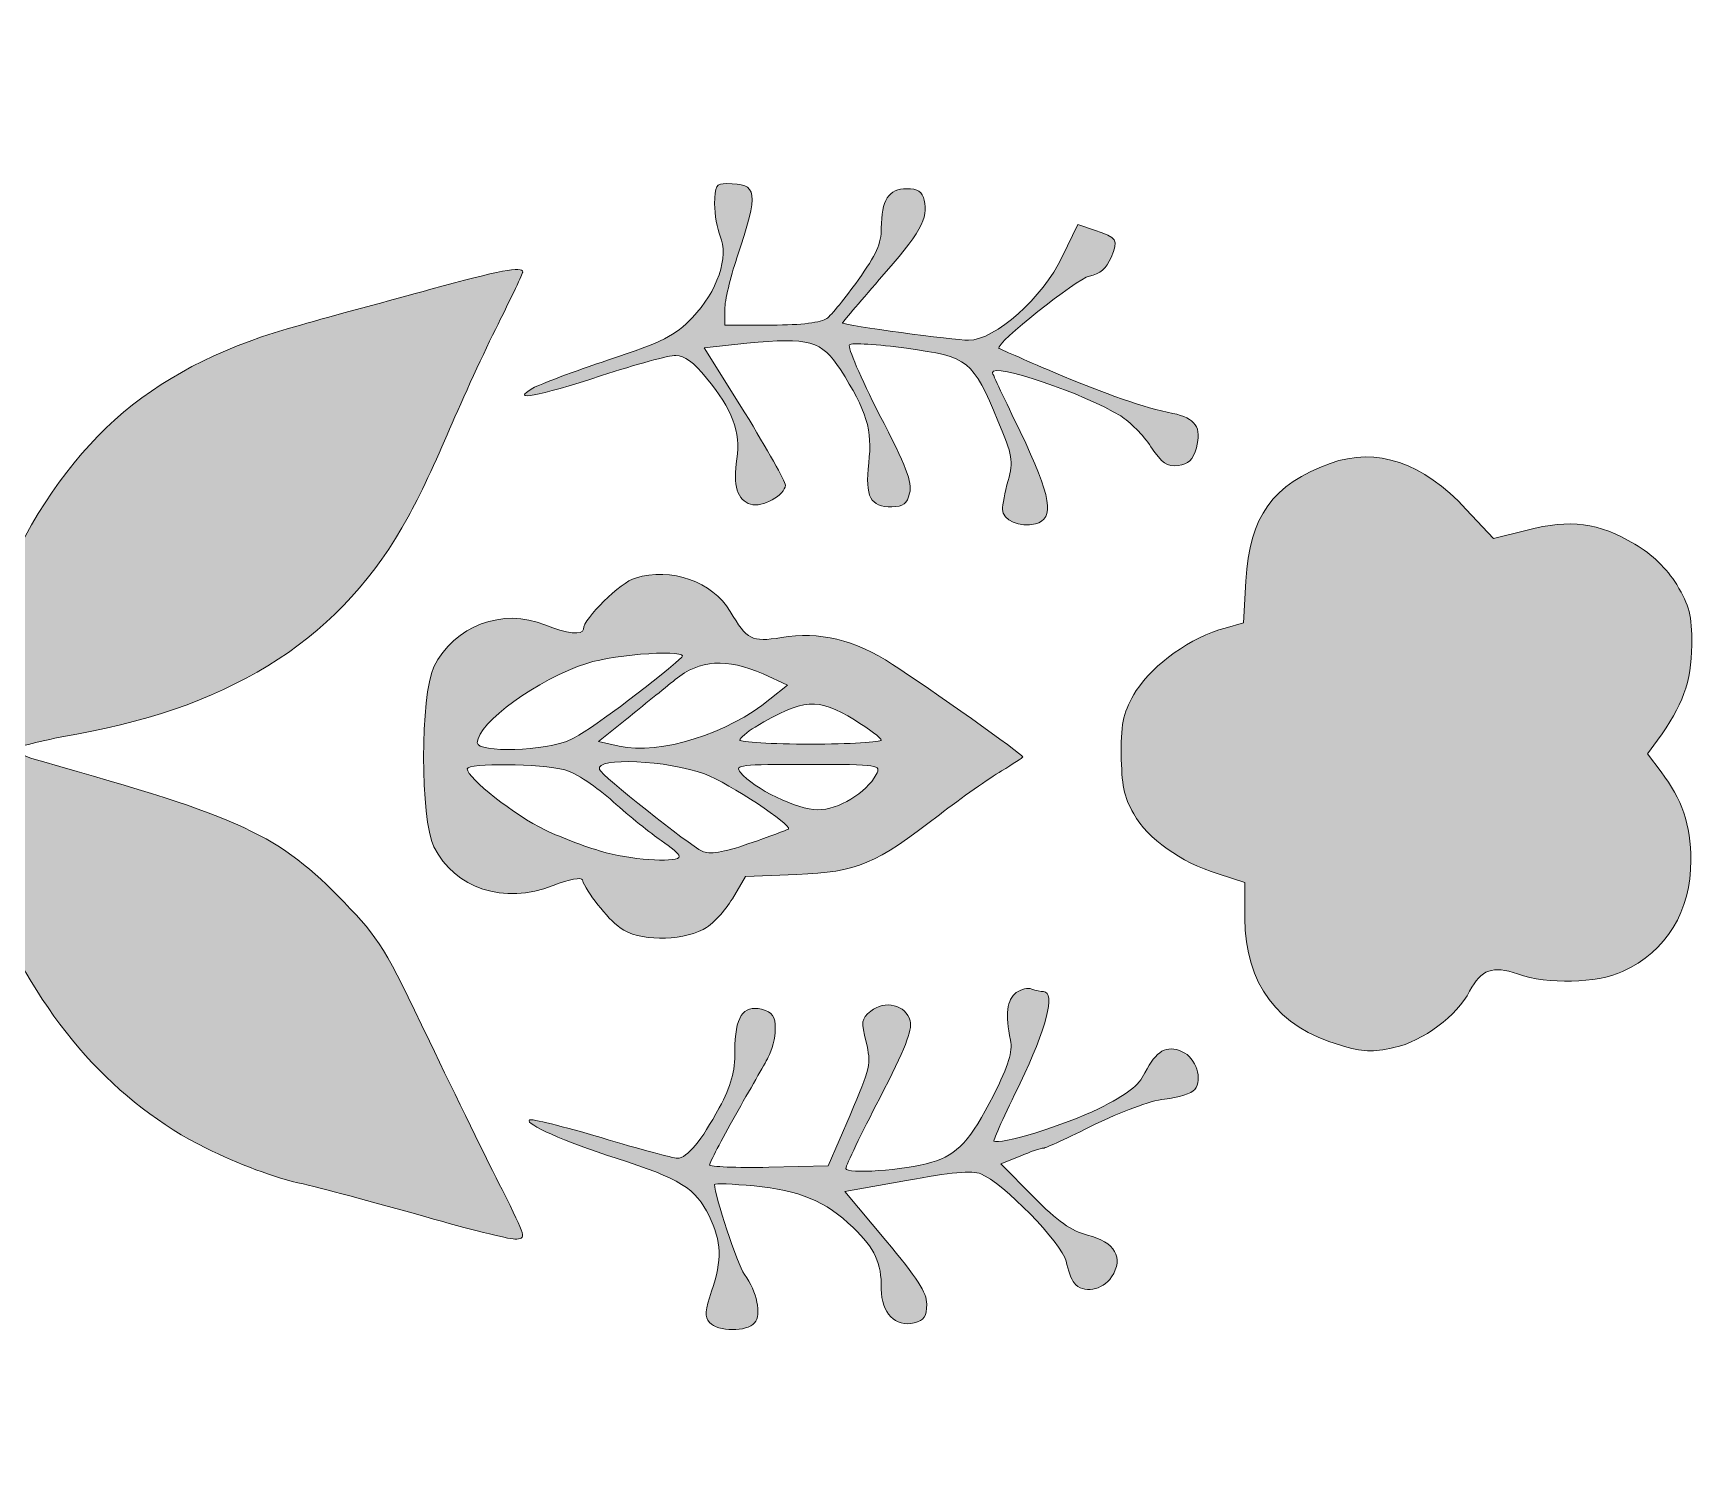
# Model space of a CAD drawing. Header units: millimetres. Extents: x 129 to 548, y 84 to 295.
# Drawn here: x 456.11 to 494.66, y 83.79 to 117.23 of the extents above; entities that cross this region are included whole.
import ezdxf

# ---------------------------------------------------------------- set-up
doc = ezdxf.new("R2010")
doc.units = ezdxf.units.MM
doc.header["$MEASUREMENT"] = 0
doc.layers.add('Layer 1', color=7, linetype='Continuous', lineweight=0)

# ---------------------------------------------------------------- blocks, each defined once
blk = doc.blocks.new('Block_0')
at = {"layer": 'Layer 1', "true_color": 0x000000, "transparency": 33554687}
h = blk.add_hatch(color=18, dxfattribs=at)
h.dxf.hatch_style = 2
edge = h.paths.add_edge_path()
edge.add_spline(control_points=[(447.873, 117.14), (447.814, 116.871), (447.391, 112.082), (447.344, 110.967), (447.25, 109.312), (447.462, 108.044), (448.002, 106.847), (448.413, 105.943), (448.882, 105.297), (450.337, 103.595), (450.948, 102.879), (451.382, 102.281), (451.312, 102.257), (451.23, 102.234), (450.654, 102.457), (450.009, 102.75), (448.131, 103.607), (447.274, 103.807), (445.419, 103.818), (443.412, 103.818), (442.919, 103.678), (439.668, 102.128), (438.342, 101.494), (437.015, 100.884), (436.71, 100.767), (436.393, 100.649), (436.147, 100.52), (436.147, 100.473), (436.147, 100.379), (441.969, 97.75), (442.767, 97.492), (444.962, 96.776), (447.415, 97.034), (450.15, 98.267), (450.725, 98.525), (451.206, 98.713), (451.23, 98.689), (451.253, 98.666), (450.819, 98.137), (450.279, 97.504), (449.046, 96.072), (448.682, 95.532), (448.178, 94.452), (447.274, 92.55), (447.145, 91.083), (447.52, 87.175), (447.661, 85.778), (447.767, 84.534), (447.767, 84.416), (447.779, 83.794), (448.002, 83.959), (450.279, 86.259), (452.873, 88.865), (453.389, 89.487), (453.929, 90.672), (454.692, 92.327), (454.903, 94.111), (454.657, 96.952), (454.539, 98.278), (454.61, 98.255), (455.267, 96.741), (456.347, 94.241), (458.037, 92.351), (460.127, 91.318), (460.854, 90.954), (461.735, 90.625), (462.38, 90.485), (462.967, 90.344), (464.246, 90.003), (465.232, 89.722), (466.207, 89.44), (467.146, 89.205), (467.298, 89.205), (467.58, 89.205), (467.568, 89.229), (467.005, 90.355), (466.688, 90.978), (465.925, 92.539), (465.315, 93.806), (464.293, 95.954), (464.153, 96.189), (463.331, 97.034), (461.84, 98.595), (460.948, 99.006), (456.3, 100.309), (455.889, 100.415), (455.655, 100.544), (455.713, 100.602), (455.772, 100.661), (456.406, 100.814), (457.122, 100.943), (460.843, 101.612), (463.319, 103.232), (464.822, 105.99), (465.056, 106.412), (465.491, 107.328), (465.784, 108.032), (466.089, 108.736), (466.594, 109.84), (466.911, 110.474), (467.228, 111.107), (467.486, 111.647), (467.486, 111.683), (467.486, 111.823), (466.934, 111.718), (465.35, 111.283), (464.422, 111.025), (463.061, 110.661), (462.321, 110.45), (458.965, 109.535), (456.993, 107.88), (455.478, 104.675), (455.15, 103.983), (454.833, 103.408), (454.786, 103.408), (454.727, 103.408), (454.692, 104.382), (454.692, 105.591), (454.692, 108.185), (454.551, 108.995), (453.8, 110.521), (453.413, 111.319), (453.014, 111.882), (452.239, 112.751), (451.147, 113.971), (447.896, 117.234), (447.873, 117.14)], knot_values=[0, 0, 0, 0, 1, 1, 1, 2, 2, 2, 3, 3, 3, 4, 4, 4, 5, 5, 5, 6, 6, 6, 7, 7, 7, 8, 8, 8, 9, 9, 9, 10, 10, 10, 11, 11, 11, 12, 12, 12, 13, 13, 13, 14, 14, 14, 15, 15, 15, 16, 16, 16, 17, 17, 17, 18, 18, 18, 19, 19, 19, 20, 20, 20, 21, 21, 21, 22, 22, 22, 23, 23, 23, 24, 24, 24, 25, 25, 25, 26, 26, 26, 27, 27, 27, 28, 28, 28, 29, 29, 29, 30, 30, 30, 31, 31, 31, 32, 32, 32, 33, 33, 33, 34, 34, 34, 35, 35, 35, 36, 36, 36, 37, 37, 37, 38, 38, 38, 39, 39, 39, 40, 40, 40, 41, 41, 41, 42, 42, 42, 42], degree=3, periodic=0)
h = blk.add_hatch(color=18, dxfattribs=at)
h.dxf.hatch_style = 2
edge = h.paths.add_edge_path()
edge.add_spline(control_points=[(471.946, 113.267), (471.946, 113.021), (472.005, 112.68), (472.075, 112.516), (472.287, 112.058), (472.005, 111.213), (471.43, 110.626), (471.019, 110.192), (470.749, 110.063), (469.481, 109.64), (468.671, 109.37), (467.885, 109.077), (467.721, 108.983), (467.169, 108.666), (467.815, 108.783), (469.317, 109.276), (470.115, 109.535), (470.89, 109.746), (471.042, 109.746), (471.242, 109.746), (471.465, 109.582), (471.758, 109.218), (472.357, 108.49), (472.557, 107.962), (472.463, 107.34), (472.369, 106.718), (472.474, 106.377), (472.78, 106.283), (473.05, 106.201), (473.589, 106.495), (473.589, 106.729), (473.589, 106.811), (473.167, 107.563), (472.65, 108.408), (472.65, 108.408), (471.7, 109.922), (471.7, 109.922), (471.7, 109.922), (472.697, 110.028), (472.697, 110.028), (474.141, 110.168), (474.435, 110.086), (474.869, 109.417), (475.479, 108.455), (475.62, 108.009), (475.526, 107.246), (475.444, 106.448), (475.561, 106.225), (476.066, 106.225), (476.336, 106.225), (476.418, 106.295), (476.477, 106.542), (476.547, 106.788), (476.395, 107.175), (475.773, 108.373), (475.338, 109.218), (475.033, 109.945), (475.08, 109.992), (475.127, 110.039), (475.726, 110.004), (476.407, 109.91), (477.85, 109.711), (477.944, 109.64), (478.531, 108.22), (478.871, 107.41), (478.895, 107.293), (478.766, 106.835), (478.695, 106.565), (478.637, 106.26), (478.637, 106.166), (478.637, 105.919), (479.047, 105.732), (479.4, 105.826), (479.857, 105.943), (479.775, 106.459), (479.047, 107.973), (478.695, 108.701), (478.402, 109.323), (478.402, 109.347), (478.402, 109.582), (480.55, 108.854), (481.383, 108.337), (481.594, 108.208), (481.911, 107.891), (482.087, 107.621), (482.346, 107.234), (482.463, 107.152), (482.721, 107.187), (482.956, 107.211), (483.062, 107.316), (483.144, 107.598), (483.273, 108.067), (483.12, 108.29), (482.592, 108.396), (481.935, 108.525), (481.066, 108.83), (479.81, 109.359), (479.13, 109.652), (478.566, 109.898), (478.554, 109.91), (478.449, 110.004), (480.374, 111.53), (480.655, 111.589), (480.902, 111.636), (481.055, 111.765), (481.16, 112.023), (481.336, 112.434), (481.313, 112.481), (480.773, 112.657), (480.773, 112.657), (480.386, 112.786), (480.386, 112.786), (480.386, 112.786), (480.022, 112.035), (480.022, 112.035), (479.576, 111.084), (478.461, 110.098), (477.85, 110.098), (477.522, 110.098), (474.975, 110.438), (474.916, 110.497), (474.904, 110.497), (475.291, 110.955), (475.773, 111.506), (476.723, 112.586), (476.923, 112.938), (476.817, 113.349), (476.77, 113.549), (476.676, 113.619), (476.407, 113.619), (475.996, 113.619), (475.82, 113.349), (475.82, 112.704), (475.82, 112.34), (475.702, 112.082), (475.28, 111.495), (474.986, 111.084), (474.658, 110.673), (474.552, 110.603), (474.435, 110.509), (473.965, 110.45), (473.273, 110.45), (473.273, 110.45), (472.181, 110.45), (472.181, 110.45), (472.181, 110.45), (472.181, 110.814), (472.181, 110.814), (472.181, 111.014), (472.31, 111.553), (472.463, 112.011), (472.979, 113.572), (472.956, 113.737), (472.228, 113.737), (471.981, 113.737), (471.946, 113.69), (471.946, 113.267)], knot_values=[0, 0, 0, 0, 1, 1, 1, 2, 2, 2, 3, 3, 3, 4, 4, 4, 5, 5, 5, 6, 6, 6, 7, 7, 7, 8, 8, 8, 9, 9, 9, 10, 10, 10, 11, 11, 11, 12, 12, 12, 13, 13, 13, 14, 14, 14, 15, 15, 15, 16, 16, 16, 17, 17, 17, 18, 18, 18, 19, 19, 19, 20, 20, 20, 21, 21, 21, 22, 22, 22, 23, 23, 23, 24, 24, 24, 25, 25, 25, 26, 26, 26, 27, 27, 27, 28, 28, 28, 29, 29, 29, 30, 30, 30, 31, 31, 31, 32, 32, 32, 33, 33, 33, 34, 34, 34, 35, 35, 35, 36, 36, 36, 37, 37, 37, 38, 38, 38, 39, 39, 39, 40, 40, 40, 41, 41, 41, 42, 42, 42, 43, 43, 43, 44, 44, 44, 45, 45, 45, 46, 46, 46, 47, 47, 47, 48, 48, 48, 49, 49, 49, 50, 50, 50, 51, 51, 51, 52, 52, 52, 52], degree=3, periodic=0)
h = blk.add_hatch(color=18, dxfattribs=at)
h.dxf.hatch_style = 2
edge = h.paths.add_edge_path()
edge.add_spline(control_points=[(486.254, 107.234), (484.916, 106.753), (484.376, 106.002), (484.294, 104.499), (484.294, 104.499), (484.235, 103.525), (484.235, 103.525), (484.235, 103.525), (483.813, 103.408), (483.813, 103.408), (483.026, 103.196), (482.134, 102.562), (481.747, 101.952), (481.442, 101.447), (481.395, 101.271), (481.395, 100.485), (481.407, 99.757), (481.454, 99.499), (481.688, 99.088), (482.017, 98.501), (482.768, 97.973), (483.649, 97.691), (483.649, 97.691), (484.271, 97.492), (484.271, 97.492), (484.271, 97.492), (484.271, 96.659), (484.271, 96.659), (484.271, 95.144), (485.034, 94.123), (486.489, 93.712), (487.017, 93.548), (487.228, 93.548), (487.733, 93.654), (488.414, 93.806), (489.2, 94.393), (489.494, 94.968), (489.764, 95.473), (490.034, 95.567), (490.609, 95.367), (491.313, 95.121), (492.44, 95.144), (493.05, 95.426), (494.06, 95.884), (494.647, 96.835), (494.635, 98.008), (494.635, 98.842), (494.435, 99.429), (493.942, 100.062), (493.942, 100.062), (493.625, 100.485), (493.625, 100.485), (493.625, 100.485), (493.86, 100.802), (493.86, 100.802), (494.447, 101.6), (494.647, 102.152), (494.658, 103.009), (494.658, 103.725), (494.611, 103.912), (494.306, 104.417), (494.071, 104.793), (493.743, 105.121), (493.332, 105.356), (492.499, 105.861), (491.83, 105.943), (490.832, 105.685), (490.832, 105.685), (490.046, 105.485), (490.046, 105.485), (490.046, 105.485), (489.412, 106.166), (489.412, 106.166), (488.414, 107.257), (487.334, 107.621), (486.254, 107.234)], knot_values=[0, 0, 0, 0, 1, 1, 1, 2, 2, 2, 3, 3, 3, 4, 4, 4, 5, 5, 5, 6, 6, 6, 7, 7, 7, 8, 8, 8, 9, 9, 9, 10, 10, 10, 11, 11, 11, 12, 12, 12, 13, 13, 13, 14, 14, 14, 15, 15, 15, 16, 16, 16, 17, 17, 17, 18, 18, 18, 19, 19, 19, 20, 20, 20, 21, 21, 21, 22, 22, 22, 23, 23, 23, 24, 24, 24, 25, 25, 25, 25], degree=3, periodic=0)
h = blk.add_hatch(color=18, dxfattribs=at)
h.dxf.hatch_style = 2
edge = h.paths.add_edge_path()
edge.add_spline(control_points=[(475.702, 100.004), (475.468, 99.569), (474.822, 99.182), (474.341, 99.182), (473.871, 99.182), (472.85, 99.675), (472.545, 100.051), (472.404, 100.227), (472.545, 100.238), (474.106, 100.238), (475.784, 100.238), (475.82, 100.227), (475.702, 100.004)], knot_values=[0, 0, 0, 0, 1, 1, 1, 2, 2, 2, 3, 3, 3, 4, 4, 4, 4], degree=3, periodic=0)
edge = h.paths.add_edge_path()
edge.add_spline(control_points=[(468.46, 100.109), (468.707, 100.051), (469.211, 99.71), (469.587, 99.37), (469.974, 99.029), (470.467, 98.63), (470.702, 98.466), (470.937, 98.314), (471.125, 98.149), (471.125, 98.102), (471.125, 97.95), (470.15, 97.997), (469.423, 98.184), (469.035, 98.29), (468.402, 98.525), (468.002, 98.713), (467.298, 99.053), (466.195, 99.922), (466.195, 100.133), (466.195, 100.274), (467.909, 100.262), (468.46, 100.109)], knot_values=[0, 0, 0, 0, 1, 1, 1, 2, 2, 2, 3, 3, 3, 4, 4, 4, 5, 5, 5, 6, 6, 6, 7, 7, 7, 7], degree=3, periodic=0)
edge = h.paths.add_edge_path()
edge.add_spline(control_points=[(471.711, 100.015), (472.298, 99.792), (473.754, 98.83), (473.66, 98.736), (473.625, 98.713), (473.214, 98.56), (472.744, 98.396), (472.134, 98.184), (471.829, 98.137), (471.653, 98.22), (471.359, 98.36), (469.317, 99.98), (469.27, 100.121), (469.164, 100.415), (470.866, 100.332), (471.711, 100.015)], knot_values=[0, 0, 0, 0, 1, 1, 1, 2, 2, 2, 3, 3, 3, 4, 4, 4, 5, 5, 5, 5], degree=3, periodic=0)
edge = h.paths.add_edge_path()
edge.add_spline(control_points=[(475.198, 101.271), (475.538, 101.06), (475.82, 100.849), (475.82, 100.802), (475.82, 100.755), (475.08, 100.708), (474.176, 100.708), (473.273, 100.708), (472.533, 100.755), (472.533, 100.802), (472.533, 100.849), (472.697, 100.99), (472.885, 101.107), (474.024, 101.776), (474.329, 101.8), (475.198, 101.271)], knot_values=[0, 0, 0, 0, 1, 1, 1, 2, 2, 2, 3, 3, 3, 4, 4, 4, 5, 5, 5, 5], degree=3, periodic=0)
edge = h.paths.add_edge_path()
edge.add_spline(control_points=[(473.073, 102.339), (473.073, 102.339), (473.636, 102.081), (473.636, 102.081), (473.636, 102.081), (473.226, 101.753), (473.226, 101.753), (472.275, 100.954), (470.667, 100.45), (469.728, 100.661), (469.728, 100.661), (469.247, 100.767), (469.247, 100.767), (469.247, 100.767), (469.904, 101.295), (469.904, 101.295), (470.256, 101.588), (470.772, 101.999), (471.031, 102.21), (471.594, 102.668), (472.228, 102.715), (473.073, 102.339)], knot_values=[0, 0, 0, 0, 1, 1, 1, 2, 2, 2, 3, 3, 3, 4, 4, 4, 5, 5, 5, 6, 6, 6, 7, 7, 7, 7], degree=3, periodic=0)
edge = h.paths.add_edge_path()
edge.add_spline(control_points=[(471.183, 102.727), (470.444, 102.07), (468.977, 100.978), (468.601, 100.814), (468.026, 100.544), (466.43, 100.497), (466.43, 100.743), (466.43, 101.201), (467.838, 102.222), (468.977, 102.586), (469.657, 102.809), (471.395, 102.915), (471.183, 102.727)], knot_values=[0, 0, 0, 0, 1, 1, 1, 2, 2, 2, 3, 3, 3, 4, 4, 4, 4], degree=3, periodic=0)
edge = h.paths.add_edge_path()
edge.add_spline(control_points=[(470.103, 104.57), (469.763, 104.476), (468.894, 103.619), (468.894, 103.384), (468.894, 103.232), (468.495, 103.278), (468.002, 103.478), (467.028, 103.889), (465.89, 103.455), (465.42, 102.504), (465.103, 101.835), (465.103, 98.971), (465.42, 98.325), (465.901, 97.351), (467.052, 96.975), (468.19, 97.421), (468.578, 97.574), (468.848, 97.621), (468.871, 97.551), (468.965, 97.281), (469.446, 96.659), (469.751, 96.435), (470.162, 96.13), (471.136, 96.119), (471.676, 96.4), (471.888, 96.506), (472.193, 96.835), (472.357, 97.116), (472.357, 97.116), (472.662, 97.633), (472.662, 97.633), (472.662, 97.633), (473.859, 97.68), (473.859, 97.68), (475.268, 97.738), (475.679, 97.914), (477.169, 99.065), (477.686, 99.464), (478.331, 99.922), (478.613, 100.086), (478.883, 100.25), (479.106, 100.391), (479.106, 100.415), (479.106, 100.473), (476.935, 102.011), (476.078, 102.562), (475.198, 103.138), (474.376, 103.337), (473.496, 103.185), (472.803, 103.079), (472.697, 103.126), (472.31, 103.795), (471.888, 104.487), (470.937, 104.828), (470.103, 104.57)], knot_values=[0, 0, 0, 0, 1, 1, 1, 2, 2, 2, 3, 3, 3, 4, 4, 4, 5, 5, 5, 6, 6, 6, 7, 7, 7, 8, 8, 8, 9, 9, 9, 10, 10, 10, 11, 11, 11, 12, 12, 12, 13, 13, 13, 14, 14, 14, 15, 15, 15, 16, 16, 16, 17, 17, 17, 18, 18, 18, 18], degree=3, periodic=0)
h = blk.add_hatch(color=18, dxfattribs=at)
h.dxf.hatch_style = 2
edge = h.paths.add_edge_path()
edge.add_spline(control_points=[(478.954, 94.933), (478.742, 94.769), (478.695, 94.428), (478.824, 93.83), (478.871, 93.548), (478.789, 93.266), (478.425, 92.539), (477.897, 91.506), (477.592, 91.165), (476.993, 90.989), (476.348, 90.801), (474.998, 90.708), (474.998, 90.848), (474.998, 90.919), (475.35, 91.647), (475.784, 92.48), (476.371, 93.63), (476.547, 94.053), (476.489, 94.276), (476.395, 94.651), (475.902, 94.769), (475.573, 94.499), (475.35, 94.323), (475.35, 94.252), (475.468, 93.783), (475.585, 93.278), (475.573, 93.196), (475.092, 92.081), (475.092, 92.081), (474.587, 90.907), (474.587, 90.907), (474.587, 90.907), (473.202, 90.872), (473.202, 90.872), (472.451, 90.86), (471.829, 90.884), (471.829, 90.931), (471.829, 90.978), (472.099, 91.506), (472.427, 92.081), (472.756, 92.668), (473.108, 93.266), (473.19, 93.431), (473.284, 93.595), (473.355, 93.888), (473.355, 94.088), (473.355, 94.393), (473.296, 94.475), (473.038, 94.546), (472.604, 94.651), (472.416, 94.37), (472.416, 93.572), (472.416, 93.09), (472.334, 92.773), (472.052, 92.257), (471.641, 91.494), (471.312, 91.083), (471.078, 91.083), (470.996, 91.083), (470.197, 91.294), (469.305, 91.564), (468.425, 91.823), (467.674, 92.01), (467.639, 91.975), (467.533, 91.881), (468.448, 91.471), (469.657, 91.083), (471.136, 90.614), (471.512, 90.379), (471.817, 89.745), (472.111, 89.146), (472.122, 88.724), (471.876, 87.996), (471.723, 87.55), (471.711, 87.398), (471.829, 87.268), (472.017, 87.045), (472.697, 87.045), (472.874, 87.257), (473.038, 87.456), (472.932, 87.973), (472.639, 88.384), (472.474, 88.607), (471.946, 90.215), (471.946, 90.473), (471.946, 90.508), (472.357, 90.485), (472.862, 90.438), (473.906, 90.344), (474.528, 90.086), (475.162, 89.475), (475.679, 88.97), (475.82, 88.665), (475.82, 88.043), (475.82, 87.48), (476.148, 87.151), (476.583, 87.257), (476.817, 87.315), (476.876, 87.409), (476.876, 87.691), (476.876, 87.961), (476.653, 88.301), (475.925, 89.17), (475.925, 89.17), (474.975, 90.309), (474.975, 90.309), (474.975, 90.309), (476.407, 90.567), (476.407, 90.567), (477.428, 90.755), (477.932, 90.801), (478.132, 90.719), (478.637, 90.532), (480.022, 89.1), (480.116, 88.689), (480.151, 88.489), (480.245, 88.254), (480.303, 88.184), (480.503, 87.926), (480.961, 88.008), (481.172, 88.325), (481.465, 88.771), (481.254, 89.135), (480.609, 89.299), (480.233, 89.393), (479.916, 89.616), (479.353, 90.191), (479.353, 90.191), (478.601, 90.954), (478.601, 90.954), (478.601, 90.954), (479.047, 91.13), (479.047, 91.13), (479.282, 91.236), (479.529, 91.318), (479.587, 91.318), (479.646, 91.318), (480.174, 91.564), (480.761, 91.858), (481.383, 92.163), (482.064, 92.421), (482.404, 92.456), (482.721, 92.492), (483.038, 92.597), (483.109, 92.679), (483.296, 92.914), (483.132, 93.419), (482.815, 93.56), (482.451, 93.724), (482.205, 93.583), (481.947, 93.067), (481.794, 92.762), (481.548, 92.574), (480.867, 92.233), (480.116, 91.858), (478.543, 91.377), (478.437, 91.482), (478.414, 91.494), (478.695, 92.104), (479.047, 92.832), (479.646, 94.065), (479.881, 94.957), (479.587, 94.957), (479.529, 94.957), (479.411, 94.98), (479.317, 95.015), (479.235, 95.05), (479.071, 95.015), (478.954, 94.933)], knot_values=[0, 0, 0, 0, 1, 1, 1, 2, 2, 2, 3, 3, 3, 4, 4, 4, 5, 5, 5, 6, 6, 6, 7, 7, 7, 8, 8, 8, 9, 9, 9, 10, 10, 10, 11, 11, 11, 12, 12, 12, 13, 13, 13, 14, 14, 14, 15, 15, 15, 16, 16, 16, 17, 17, 17, 18, 18, 18, 19, 19, 19, 20, 20, 20, 21, 21, 21, 22, 22, 22, 23, 23, 23, 24, 24, 24, 25, 25, 25, 26, 26, 26, 27, 27, 27, 28, 28, 28, 29, 29, 29, 30, 30, 30, 31, 31, 31, 32, 32, 32, 33, 33, 33, 34, 34, 34, 35, 35, 35, 36, 36, 36, 37, 37, 37, 38, 38, 38, 39, 39, 39, 40, 40, 40, 41, 41, 41, 42, 42, 42, 43, 43, 43, 44, 44, 44, 45, 45, 45, 46, 46, 46, 47, 47, 47, 48, 48, 48, 49, 49, 49, 50, 50, 50, 51, 51, 51, 52, 52, 52, 53, 53, 53, 54, 54, 54, 55, 55, 55, 56, 56, 56, 56], degree=3, periodic=0)
at = {"layer": 'Layer 1'}
for points, knots in [([(447.873, 117.14), (447.814, 116.871), (447.391, 112.082), (447.344, 110.967), (447.25, 109.312), (447.462, 108.044), (448.002, 106.847), (448.413, 105.943), (448.882, 105.297), (450.337, 103.595), (450.948, 102.879), (451.382, 102.281), (451.312, 102.257), (451.23, 102.234), (450.654, 102.457), (450.009, 102.75), (448.131, 103.607), (447.274, 103.807), (445.419, 103.818), (443.412, 103.818), (442.919, 103.678), (439.668, 102.128), (438.342, 101.494), (437.015, 100.884), (436.71, 100.767), (436.393, 100.649), (436.147, 100.52), (436.147, 100.473), (436.147, 100.379), (441.969, 97.75), (442.767, 97.492), (444.962, 96.776), (447.415, 97.034), (450.15, 98.267), (450.725, 98.525), (451.206, 98.713), (451.23, 98.689), (451.253, 98.666), (450.819, 98.137), (450.279, 97.504), (449.046, 96.072), (448.682, 95.532), (448.178, 94.452), (447.274, 92.55), (447.145, 91.083), (447.52, 87.175), (447.661, 85.778), (447.767, 84.534), (447.767, 84.416), (447.779, 83.794), (448.002, 83.959), (450.279, 86.259), (452.873, 88.865), (453.389, 89.487), (453.929, 90.672), (454.692, 92.327), (454.903, 94.111), (454.657, 96.952), (454.539, 98.278), (454.61, 98.255), (455.267, 96.741), (456.347, 94.241), (458.037, 92.351), (460.127, 91.318), (460.854, 90.954), (461.735, 90.625), (462.38, 90.485), (462.967, 90.344), (464.246, 90.003), (465.232, 89.722), (466.207, 89.44), (467.146, 89.205), (467.298, 89.205), (467.58, 89.205), (467.568, 89.229), (467.005, 90.355), (466.688, 90.978), (465.925, 92.539), (465.315, 93.806), (464.293, 95.954), (464.153, 96.189), (463.331, 97.034), (461.84, 98.595), (460.948, 99.006), (456.3, 100.309), (455.889, 100.415), (455.655, 100.544), (455.713, 100.602), (455.772, 100.661), (456.406, 100.814), (457.122, 100.943), (460.843, 101.612), (463.319, 103.232), (464.822, 105.99), (465.056, 106.412), (465.491, 107.328), (465.784, 108.032), (466.089, 108.736), (466.594, 109.84), (466.911, 110.474), (467.228, 111.107), (467.486, 111.647), (467.486, 111.683), (467.486, 111.823), (466.934, 111.718), (465.35, 111.283), (464.422, 111.025), (463.061, 110.661), (462.321, 110.45), (458.965, 109.535), (456.993, 107.88), (455.478, 104.675), (455.15, 103.983), (454.833, 103.408), (454.786, 103.408), (454.727, 103.408), (454.692, 104.382), (454.692, 105.591), (454.692, 108.185), (454.551, 108.995), (453.8, 110.521), (453.413, 111.319), (453.014, 111.882), (452.239, 112.751), (451.147, 113.971), (447.896, 117.234), (447.873, 117.14)], [0, 0, 0, 0, 1, 1, 1, 2, 2, 2, 3, 3, 3, 4, 4, 4, 5, 5, 5, 6, 6, 6, 7, 7, 7, 8, 8, 8, 9, 9, 9, 10, 10, 10, 11, 11, 11, 12, 12, 12, 13, 13, 13, 14, 14, 14, 15, 15, 15, 16, 16, 16, 17, 17, 17, 18, 18, 18, 19, 19, 19, 20, 20, 20, 21, 21, 21, 22, 22, 22, 23, 23, 23, 24, 24, 24, 25, 25, 25, 26, 26, 26, 27, 27, 27, 28, 28, 28, 29, 29, 29, 30, 30, 30, 31, 31, 31, 32, 32, 32, 33, 33, 33, 34, 34, 34, 35, 35, 35, 36, 36, 36, 37, 37, 37, 38, 38, 38, 39, 39, 39, 40, 40, 40, 41, 41, 41, 42, 42, 42, 42]), ([(471.946, 113.267), (471.946, 113.021), (472.005, 112.68), (472.075, 112.516), (472.287, 112.058), (472.005, 111.213), (471.43, 110.626), (471.019, 110.192), (470.749, 110.063), (469.481, 109.64), (468.671, 109.37), (467.885, 109.077), (467.721, 108.983), (467.169, 108.666), (467.815, 108.783), (469.317, 109.276), (470.115, 109.535), (470.89, 109.746), (471.042, 109.746), (471.242, 109.746), (471.465, 109.582), (471.758, 109.218), (472.357, 108.49), (472.557, 107.962), (472.463, 107.34), (472.369, 106.718), (472.474, 106.377), (472.78, 106.283), (473.05, 106.201), (473.589, 106.495), (473.589, 106.729), (473.589, 106.811), (473.167, 107.563), (472.65, 108.408), (472.65, 108.408), (471.7, 109.922), (471.7, 109.922), (471.7, 109.922), (472.697, 110.028), (472.697, 110.028), (474.141, 110.168), (474.435, 110.086), (474.869, 109.417), (475.479, 108.455), (475.62, 108.009), (475.526, 107.246), (475.444, 106.448), (475.561, 106.225), (476.066, 106.225), (476.336, 106.225), (476.418, 106.295), (476.477, 106.542), (476.547, 106.788), (476.395, 107.175), (475.773, 108.373), (475.338, 109.218), (475.033, 109.945), (475.08, 109.992), (475.127, 110.039), (475.726, 110.004), (476.407, 109.91), (477.85, 109.711), (477.944, 109.64), (478.531, 108.22), (478.871, 107.41), (478.895, 107.293), (478.766, 106.835), (478.695, 106.565), (478.637, 106.26), (478.637, 106.166), (478.637, 105.919), (479.047, 105.732), (479.4, 105.826), (479.857, 105.943), (479.775, 106.459), (479.047, 107.973), (478.695, 108.701), (478.402, 109.323), (478.402, 109.347), (478.402, 109.582), (480.55, 108.854), (481.383, 108.337), (481.594, 108.208), (481.911, 107.891), (482.087, 107.621), (482.346, 107.234), (482.463, 107.152), (482.721, 107.187), (482.956, 107.211), (483.062, 107.316), (483.144, 107.598), (483.273, 108.067), (483.12, 108.29), (482.592, 108.396), (481.935, 108.525), (481.066, 108.83), (479.81, 109.359), (479.13, 109.652), (478.566, 109.898), (478.554, 109.91), (478.449, 110.004), (480.374, 111.53), (480.655, 111.589), (480.902, 111.636), (481.055, 111.765), (481.16, 112.023), (481.336, 112.434), (481.313, 112.481), (480.773, 112.657), (480.773, 112.657), (480.386, 112.786), (480.386, 112.786), (480.386, 112.786), (480.022, 112.035), (480.022, 112.035), (479.576, 111.084), (478.461, 110.098), (477.85, 110.098), (477.522, 110.098), (474.975, 110.438), (474.916, 110.497), (474.904, 110.497), (475.291, 110.955), (475.773, 111.506), (476.723, 112.586), (476.923, 112.938), (476.817, 113.349), (476.77, 113.549), (476.676, 113.619), (476.407, 113.619), (475.996, 113.619), (475.82, 113.349), (475.82, 112.704), (475.82, 112.34), (475.702, 112.082), (475.28, 111.495), (474.986, 111.084), (474.658, 110.673), (474.552, 110.603), (474.435, 110.509), (473.965, 110.45), (473.273, 110.45), (473.273, 110.45), (472.181, 110.45), (472.181, 110.45), (472.181, 110.45), (472.181, 110.814), (472.181, 110.814), (472.181, 111.014), (472.31, 111.553), (472.463, 112.011), (472.979, 113.572), (472.956, 113.737), (472.228, 113.737), (471.981, 113.737), (471.946, 113.69), (471.946, 113.267)], [0, 0, 0, 0, 1, 1, 1, 2, 2, 2, 3, 3, 3, 4, 4, 4, 5, 5, 5, 6, 6, 6, 7, 7, 7, 8, 8, 8, 9, 9, 9, 10, 10, 10, 11, 11, 11, 12, 12, 12, 13, 13, 13, 14, 14, 14, 15, 15, 15, 16, 16, 16, 17, 17, 17, 18, 18, 18, 19, 19, 19, 20, 20, 20, 21, 21, 21, 22, 22, 22, 23, 23, 23, 24, 24, 24, 25, 25, 25, 26, 26, 26, 27, 27, 27, 28, 28, 28, 29, 29, 29, 30, 30, 30, 31, 31, 31, 32, 32, 32, 33, 33, 33, 34, 34, 34, 35, 35, 35, 36, 36, 36, 37, 37, 37, 38, 38, 38, 39, 39, 39, 40, 40, 40, 41, 41, 41, 42, 42, 42, 43, 43, 43, 44, 44, 44, 45, 45, 45, 46, 46, 46, 47, 47, 47, 48, 48, 48, 49, 49, 49, 50, 50, 50, 51, 51, 51, 52, 52, 52, 52]), ([(486.254, 107.234), (484.916, 106.753), (484.376, 106.002), (484.294, 104.499), (484.294, 104.499), (484.235, 103.525), (484.235, 103.525), (484.235, 103.525), (483.813, 103.408), (483.813, 103.408), (483.026, 103.196), (482.134, 102.562), (481.747, 101.952), (481.442, 101.447), (481.395, 101.271), (481.395, 100.485), (481.407, 99.757), (481.454, 99.499), (481.688, 99.088), (482.017, 98.501), (482.768, 97.973), (483.649, 97.691), (483.649, 97.691), (484.271, 97.492), (484.271, 97.492), (484.271, 97.492), (484.271, 96.659), (484.271, 96.659), (484.271, 95.144), (485.034, 94.123), (486.489, 93.712), (487.017, 93.548), (487.228, 93.548), (487.733, 93.654), (488.414, 93.806), (489.2, 94.393), (489.494, 94.968), (489.764, 95.473), (490.034, 95.567), (490.609, 95.367), (491.313, 95.121), (492.44, 95.144), (493.05, 95.426), (494.06, 95.884), (494.647, 96.835), (494.635, 98.008), (494.635, 98.842), (494.435, 99.429), (493.942, 100.062), (493.942, 100.062), (493.625, 100.485), (493.625, 100.485), (493.625, 100.485), (493.86, 100.802), (493.86, 100.802), (494.447, 101.6), (494.647, 102.152), (494.658, 103.009), (494.658, 103.725), (494.611, 103.912), (494.306, 104.417), (494.071, 104.793), (493.743, 105.121), (493.332, 105.356), (492.499, 105.861), (491.83, 105.943), (490.832, 105.685), (490.832, 105.685), (490.046, 105.485), (490.046, 105.485), (490.046, 105.485), (489.412, 106.166), (489.412, 106.166), (488.414, 107.257), (487.334, 107.621), (486.254, 107.234)], [0, 0, 0, 0, 1, 1, 1, 2, 2, 2, 3, 3, 3, 4, 4, 4, 5, 5, 5, 6, 6, 6, 7, 7, 7, 8, 8, 8, 9, 9, 9, 10, 10, 10, 11, 11, 11, 12, 12, 12, 13, 13, 13, 14, 14, 14, 15, 15, 15, 16, 16, 16, 17, 17, 17, 18, 18, 18, 19, 19, 19, 20, 20, 20, 21, 21, 21, 22, 22, 22, 23, 23, 23, 24, 24, 24, 25, 25, 25, 25]), ([(470.103, 104.57), (469.763, 104.476), (468.894, 103.619), (468.894, 103.384), (468.894, 103.232), (468.495, 103.278), (468.002, 103.478), (467.028, 103.889), (465.89, 103.455), (465.42, 102.504), (465.103, 101.835), (465.103, 98.971), (465.42, 98.325), (465.901, 97.351), (467.052, 96.975), (468.19, 97.421), (468.578, 97.574), (468.848, 97.621), (468.871, 97.551), (468.965, 97.281), (469.446, 96.659), (469.751, 96.435), (470.162, 96.13), (471.136, 96.119), (471.676, 96.4), (471.888, 96.506), (472.193, 96.835), (472.357, 97.116), (472.357, 97.116), (472.662, 97.633), (472.662, 97.633), (472.662, 97.633), (473.859, 97.68), (473.859, 97.68), (475.268, 97.738), (475.679, 97.914), (477.169, 99.065), (477.686, 99.464), (478.331, 99.922), (478.613, 100.086), (478.883, 100.25), (479.106, 100.391), (479.106, 100.415), (479.106, 100.473), (476.935, 102.011), (476.078, 102.562), (475.198, 103.138), (474.376, 103.337), (473.496, 103.185), (472.803, 103.079), (472.697, 103.126), (472.31, 103.795), (471.888, 104.487), (470.937, 104.828), (470.103, 104.57)], [0, 0, 0, 0, 1, 1, 1, 2, 2, 2, 3, 3, 3, 4, 4, 4, 5, 5, 5, 6, 6, 6, 7, 7, 7, 8, 8, 8, 9, 9, 9, 10, 10, 10, 11, 11, 11, 12, 12, 12, 13, 13, 13, 14, 14, 14, 15, 15, 15, 16, 16, 16, 17, 17, 17, 18, 18, 18, 18]), ([(471.183, 102.727), (470.444, 102.07), (468.977, 100.978), (468.601, 100.814), (468.026, 100.544), (466.43, 100.497), (466.43, 100.743), (466.43, 101.201), (467.838, 102.222), (468.977, 102.586), (469.657, 102.809), (471.395, 102.915), (471.183, 102.727)], [0, 0, 0, 0, 1, 1, 1, 2, 2, 2, 3, 3, 3, 4, 4, 4, 4]), ([(473.073, 102.339), (473.073, 102.339), (473.636, 102.081), (473.636, 102.081), (473.636, 102.081), (473.226, 101.753), (473.226, 101.753), (472.275, 100.954), (470.667, 100.45), (469.728, 100.661), (469.728, 100.661), (469.247, 100.767), (469.247, 100.767), (469.247, 100.767), (469.904, 101.295), (469.904, 101.295), (470.256, 101.588), (470.772, 101.999), (471.031, 102.21), (471.594, 102.668), (472.228, 102.715), (473.073, 102.339)], [0, 0, 0, 0, 1, 1, 1, 2, 2, 2, 3, 3, 3, 4, 4, 4, 5, 5, 5, 6, 6, 6, 7, 7, 7, 7]), ([(475.198, 101.271), (475.538, 101.06), (475.82, 100.849), (475.82, 100.802), (475.82, 100.755), (475.08, 100.708), (474.176, 100.708), (473.273, 100.708), (472.533, 100.755), (472.533, 100.802), (472.533, 100.849), (472.697, 100.99), (472.885, 101.107), (474.024, 101.776), (474.329, 101.8), (475.198, 101.271)], [0, 0, 0, 0, 1, 1, 1, 2, 2, 2, 3, 3, 3, 4, 4, 4, 5, 5, 5, 5]), ([(468.46, 100.109), (468.707, 100.051), (469.211, 99.71), (469.587, 99.37), (469.974, 99.029), (470.467, 98.63), (470.702, 98.466), (470.937, 98.314), (471.125, 98.149), (471.125, 98.102), (471.125, 97.95), (470.15, 97.997), (469.423, 98.184), (469.035, 98.29), (468.402, 98.525), (468.002, 98.713), (467.298, 99.053), (466.195, 99.922), (466.195, 100.133), (466.195, 100.274), (467.909, 100.262), (468.46, 100.109)], [0, 0, 0, 0, 1, 1, 1, 2, 2, 2, 3, 3, 3, 4, 4, 4, 5, 5, 5, 6, 6, 6, 7, 7, 7, 7]), ([(471.711, 100.015), (472.298, 99.792), (473.754, 98.83), (473.66, 98.736), (473.625, 98.713), (473.214, 98.56), (472.744, 98.396), (472.134, 98.184), (471.829, 98.137), (471.653, 98.22), (471.359, 98.36), (469.317, 99.98), (469.27, 100.121), (469.164, 100.415), (470.866, 100.332), (471.711, 100.015)], [0, 0, 0, 0, 1, 1, 1, 2, 2, 2, 3, 3, 3, 4, 4, 4, 5, 5, 5, 5]), ([(475.702, 100.004), (475.468, 99.569), (474.822, 99.182), (474.341, 99.182), (473.871, 99.182), (472.85, 99.675), (472.545, 100.051), (472.404, 100.227), (472.545, 100.238), (474.106, 100.238), (475.784, 100.238), (475.82, 100.227), (475.702, 100.004)], [0, 0, 0, 0, 1, 1, 1, 2, 2, 2, 3, 3, 3, 4, 4, 4, 4]), ([(478.954, 94.933), (478.742, 94.769), (478.695, 94.428), (478.824, 93.83), (478.871, 93.548), (478.789, 93.266), (478.425, 92.539), (477.897, 91.506), (477.592, 91.165), (476.993, 90.989), (476.348, 90.801), (474.998, 90.708), (474.998, 90.848), (474.998, 90.919), (475.35, 91.647), (475.784, 92.48), (476.371, 93.63), (476.547, 94.053), (476.489, 94.276), (476.395, 94.651), (475.902, 94.769), (475.573, 94.499), (475.35, 94.323), (475.35, 94.252), (475.468, 93.783), (475.585, 93.278), (475.573, 93.196), (475.092, 92.081), (475.092, 92.081), (474.587, 90.907), (474.587, 90.907), (474.587, 90.907), (473.202, 90.872), (473.202, 90.872), (472.451, 90.86), (471.829, 90.884), (471.829, 90.931), (471.829, 90.978), (472.099, 91.506), (472.427, 92.081), (472.756, 92.668), (473.108, 93.266), (473.19, 93.431), (473.284, 93.595), (473.355, 93.888), (473.355, 94.088), (473.355, 94.393), (473.296, 94.475), (473.038, 94.546), (472.604, 94.651), (472.416, 94.37), (472.416, 93.572), (472.416, 93.09), (472.334, 92.773), (472.052, 92.257), (471.641, 91.494), (471.312, 91.083), (471.078, 91.083), (470.996, 91.083), (470.197, 91.294), (469.305, 91.564), (468.425, 91.823), (467.674, 92.01), (467.639, 91.975), (467.533, 91.881), (468.448, 91.471), (469.657, 91.083), (471.136, 90.614), (471.512, 90.379), (471.817, 89.745), (472.111, 89.146), (472.122, 88.724), (471.876, 87.996), (471.723, 87.55), (471.711, 87.398), (471.829, 87.268), (472.017, 87.045), (472.697, 87.045), (472.874, 87.257), (473.038, 87.456), (472.932, 87.973), (472.639, 88.384), (472.474, 88.607), (471.946, 90.215), (471.946, 90.473), (471.946, 90.508), (472.357, 90.485), (472.862, 90.438), (473.906, 90.344), (474.528, 90.086), (475.162, 89.475), (475.679, 88.97), (475.82, 88.665), (475.82, 88.043), (475.82, 87.48), (476.148, 87.151), (476.583, 87.257), (476.817, 87.315), (476.876, 87.409), (476.876, 87.691), (476.876, 87.961), (476.653, 88.301), (475.925, 89.17), (475.925, 89.17), (474.975, 90.309), (474.975, 90.309), (474.975, 90.309), (476.407, 90.567), (476.407, 90.567), (477.428, 90.755), (477.932, 90.801), (478.132, 90.719), (478.637, 90.532), (480.022, 89.1), (480.116, 88.689), (480.151, 88.489), (480.245, 88.254), (480.303, 88.184), (480.503, 87.926), (480.961, 88.008), (481.172, 88.325), (481.465, 88.771), (481.254, 89.135), (480.609, 89.299), (480.233, 89.393), (479.916, 89.616), (479.353, 90.191), (479.353, 90.191), (478.601, 90.954), (478.601, 90.954), (478.601, 90.954), (479.047, 91.13), (479.047, 91.13), (479.282, 91.236), (479.529, 91.318), (479.587, 91.318), (479.646, 91.318), (480.174, 91.564), (480.761, 91.858), (481.383, 92.163), (482.064, 92.421), (482.404, 92.456), (482.721, 92.492), (483.038, 92.597), (483.109, 92.679), (483.296, 92.914), (483.132, 93.419), (482.815, 93.56), (482.451, 93.724), (482.205, 93.583), (481.947, 93.067), (481.794, 92.762), (481.548, 92.574), (480.867, 92.233), (480.116, 91.858), (478.543, 91.377), (478.437, 91.482), (478.414, 91.494), (478.695, 92.104), (479.047, 92.832), (479.646, 94.065), (479.881, 94.957), (479.587, 94.957), (479.529, 94.957), (479.411, 94.98), (479.317, 95.015), (479.235, 95.05), (479.071, 95.015), (478.954, 94.933)], [0, 0, 0, 0, 1, 1, 1, 2, 2, 2, 3, 3, 3, 4, 4, 4, 5, 5, 5, 6, 6, 6, 7, 7, 7, 8, 8, 8, 9, 9, 9, 10, 10, 10, 11, 11, 11, 12, 12, 12, 13, 13, 13, 14, 14, 14, 15, 15, 15, 16, 16, 16, 17, 17, 17, 18, 18, 18, 19, 19, 19, 20, 20, 20, 21, 21, 21, 22, 22, 22, 23, 23, 23, 24, 24, 24, 25, 25, 25, 26, 26, 26, 27, 27, 27, 28, 28, 28, 29, 29, 29, 30, 30, 30, 31, 31, 31, 32, 32, 32, 33, 33, 33, 34, 34, 34, 35, 35, 35, 36, 36, 36, 37, 37, 37, 38, 38, 38, 39, 39, 39, 40, 40, 40, 41, 41, 41, 42, 42, 42, 43, 43, 43, 44, 44, 44, 45, 45, 45, 46, 46, 46, 47, 47, 47, 48, 48, 48, 49, 49, 49, 50, 50, 50, 51, 51, 51, 52, 52, 52, 53, 53, 53, 54, 54, 54, 55, 55, 55, 56, 56, 56, 56])]:
    blk.add_open_spline(points, degree=3, knots=knots, dxfattribs=at)

msp = doc.modelspace()

# ---------------------------------------------------------------- block references
at = {"layer": 'Layer 1'}
msp.add_blockref('Block_0', (0, 0), dxfattribs=at)

doc.saveas('drawing.dxf')
